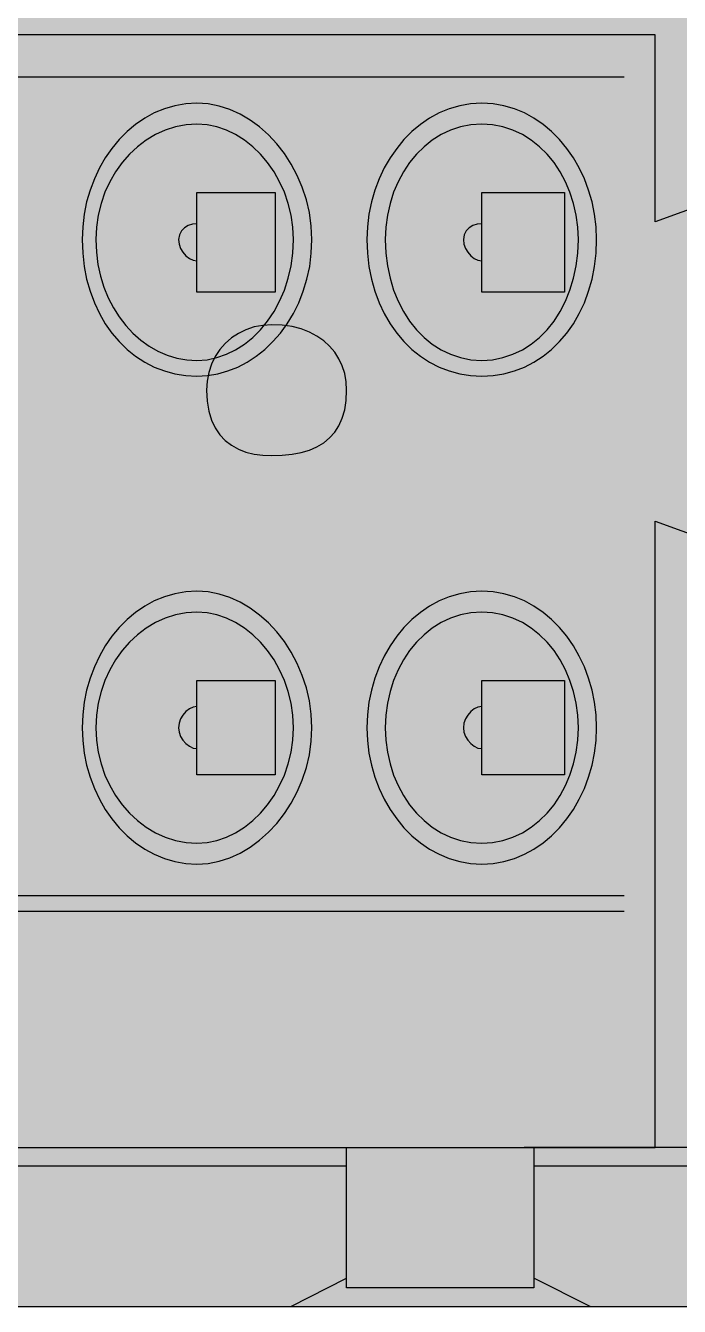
# Model space of a CAD drawing. Header units: millimetres. Extents: x 0 to 966, y -664 to 90.
# Drawn here: x 808.4 to 814.56, y -520 to -507.92 of the extents above; entities that cross this region are included whole.
import ezdxf

# ---------------------------------------------------------------- set-up
doc = ezdxf.new("R2010")
doc.units = ezdxf.units.MM
for name, color, linetype in [('HDL_BODY', 7, 'Continuous'), ('HDL_COLOUR', 7, 'Continuous'), ('HDL_DETAIL', 7, 'Continuous'), ('HDL_PRINT', 7, 'Continuous')]:
    doc.layers.add(name, color=color, linetype=linetype)

# ---------------------------------------------------------------- blocks, each defined once
blk = doc.blocks.new('M_DMX512.1_FRONT')
at = {"layer": 'HDL_BODY', "true_color": 0x202126}
blk.add_hatch(color=250, dxfattribs=at).paths.add_polyline_path([(0, 0), (72, 0), (72, 90), (0, 90)])
at = {"layer": 'HDL_BODY', "true_color": 0x23242a}
blk.add_hatch(color=250, dxfattribs=at).paths.add_polyline_path([(0.4, 0.5), (71.6, 0.5), (71.6, 19.8), (0.4, 19.8)])
at = {"layer": 'HDL_COLOUR', "true_color": 0x111316}
blk.add_hatch(color=250, dxfattribs=at).paths.add_polyline_path([(52.525, 1.499), (58.429, 1.499), (58.429, 11.988), (52.525, 11.988)])
at = {"layer": 'HDL_COLOUR', "true_color": 0xb7262f}
blk.add_hatch(color=242, dxfattribs=at).paths.add_polyline_path([(58.429, 1.499), (64.333, 1.499), (64.333, 11.988), (58.429, 11.988)])
at = {"layer": 'HDL_COLOUR', "true_color": 0x18191d}
for points in [[(61.096, 10.059), (61.09, 10.187), (61.073, 10.313), (61.045, 10.435), (61.006, 10.552), (60.959, 10.664), (60.902, 10.77), (60.838, 10.87), (60.766, 10.962), (60.688, 11.046), (60.604, 11.121), (60.514, 11.186), (60.421, 11.241), (60.323, 11.285), (60.222, 11.318), (60.119, 11.338), (60.014, 11.345), (59.908, 11.339), (59.806, 11.321), (59.707, 11.292), (59.612, 11.253), (59.522, 11.203), (59.436, 11.145), (59.356, 11.078), (59.281, 11.002), (59.212, 10.919), (59.15, 10.83), (59.094, 10.734), (59.047, 10.632), (59.006, 10.525), (58.974, 10.414), (58.951, 10.298), (58.937, 10.18), (58.932, 10.059), (58.937, 9.93), (58.951, 9.805), (58.974, 9.686), (59.006, 9.572), (59.047, 9.464), (59.094, 9.361), (59.15, 9.266), (59.212, 9.178), (59.281, 9.097), (59.356, 9.024), (59.436, 8.96), (59.522, 8.904), (59.612, 8.857), (59.707, 8.82), (59.806, 8.793), (59.908, 8.777), (60.014, 8.771), (60.113, 8.777), (60.21, 8.793), (60.305, 8.82), (60.398, 8.857), (60.487, 8.904), (60.573, 8.96), (60.654, 9.024), (60.73, 9.097), (60.801, 9.178), (60.865, 9.266), (60.923, 9.361), (60.974, 9.464), (61.016, 9.572), (61.05, 9.686), (61.076, 9.805), (61.091, 9.93), (61.096, 10.059)], [(63.78, 10.059), (63.775, 10.18), (63.761, 10.298), (63.737, 10.414), (63.705, 10.525), (63.665, 10.632), (63.617, 10.734), (63.562, 10.83), (63.5, 10.919), (63.431, 11.002), (63.356, 11.078), (63.276, 11.145), (63.19, 11.203), (63.1, 11.253), (63.005, 11.292), (62.906, 11.321), (62.804, 11.339), (62.698, 11.345), (62.593, 11.339), (62.49, 11.321), (62.391, 11.292), (62.296, 11.253), (62.206, 11.203), (62.12, 11.145), (62.04, 11.078), (61.965, 11.002), (61.896, 10.919), (61.834, 10.83), (61.779, 10.734), (61.731, 10.632), (61.69, 10.525), (61.658, 10.414), (61.635, 10.298), (61.621, 10.18), (61.616, 10.059), (61.621, 9.93), (61.635, 9.805), (61.658, 9.686), (61.69, 9.572), (61.731, 9.464), (61.779, 9.361), (61.834, 9.266), (61.896, 9.178), (61.965, 9.097), (62.04, 9.024), (62.12, 8.96), (62.206, 8.904), (62.296, 8.857), (62.391, 8.82), (62.49, 8.793), (62.593, 8.777), (62.698, 8.771), (62.804, 8.777), (62.906, 8.793), (63.005, 8.82), (63.1, 8.857), (63.19, 8.904), (63.276, 8.96), (63.356, 9.024), (63.431, 9.097), (63.5, 9.178), (63.562, 9.266), (63.617, 9.361), (63.665, 9.464), (63.705, 9.572), (63.737, 9.686), (63.761, 9.805), (63.775, 9.93), (63.78, 10.059)], [(60.923, 10.059), (60.917, 10.176), (60.901, 10.29), (60.874, 10.4), (60.838, 10.505), (60.793, 10.605), (60.74, 10.698), (60.68, 10.785), (60.613, 10.864), (60.54, 10.935), (60.461, 10.997), (60.378, 11.049), (60.291, 11.091), (60.201, 11.122), (60.109, 11.141), (60.014, 11.148), (59.911, 11.141), (59.812, 11.122), (59.715, 11.091), (59.623, 11.049), (59.536, 10.997), (59.454, 10.935), (59.379, 10.864), (59.309, 10.785), (59.247, 10.698), (59.193, 10.605), (59.147, 10.505), (59.111, 10.4), (59.084, 10.29), (59.067, 10.176), (59.062, 10.059), (59.067, 9.94), (59.081, 9.825), (59.105, 9.715), (59.137, 9.61), (59.178, 9.51), (59.226, 9.416), (59.281, 9.329), (59.343, 9.248), (59.411, 9.176), (59.484, 9.111), (59.563, 9.055), (59.646, 9.007), (59.733, 8.97), (59.824, 8.942), (59.918, 8.926), (60.014, 8.92), (60.109, 8.926), (60.201, 8.946), (60.291, 8.977), (60.378, 9.019), (60.461, 9.072), (60.54, 9.136), (60.613, 9.208), (60.68, 9.29), (60.74, 9.38), (60.793, 9.478), (60.838, 9.582), (60.874, 9.694), (60.901, 9.81), (60.917, 9.932), (60.923, 10.059)], [(63.608, 10.059), (63.602, 10.176), (63.587, 10.29), (63.563, 10.4), (63.529, 10.505), (63.487, 10.605), (63.437, 10.698), (63.379, 10.785), (63.314, 10.864), (63.243, 10.935), (63.165, 10.997), (63.081, 11.049), (62.992, 11.091), (62.898, 11.122), (62.8, 11.141), (62.698, 11.148), (62.596, 11.141), (62.498, 11.122), (62.404, 11.091), (62.315, 11.049), (62.232, 10.997), (62.154, 10.935), (62.082, 10.864), (62.017, 10.785), (61.959, 10.698), (61.909, 10.605), (61.867, 10.505), (61.834, 10.4), (61.809, 10.29), (61.794, 10.176), (61.789, 10.059), (61.794, 9.932), (61.809, 9.81), (61.834, 9.694), (61.867, 9.582), (61.909, 9.478), (61.959, 9.38), (62.017, 9.29), (62.082, 9.208), (62.154, 9.136), (62.232, 9.072), (62.315, 9.019), (62.404, 8.977), (62.498, 8.946), (62.596, 8.926), (62.698, 8.92), (62.8, 8.926), (62.898, 8.946), (62.992, 8.977), (63.081, 9.019), (63.165, 9.072), (63.243, 9.136), (63.314, 9.208), (63.379, 9.29), (63.437, 9.38), (63.487, 9.478), (63.529, 9.582), (63.563, 9.694), (63.587, 9.81), (63.602, 9.932), (63.608, 10.059)], [(61.424, 8.639), (61.42, 8.718), (61.406, 8.795), (61.383, 8.867), (61.352, 8.934), (61.312, 8.996), (61.264, 9.053), (61.208, 9.104), (61.144, 9.148), (61.073, 9.186), (60.995, 9.216), (60.91, 9.238), (60.818, 9.251), (60.72, 9.256), (60.634, 9.25), (60.552, 9.235), (60.475, 9.209), (60.404, 9.174), (60.339, 9.131), (60.28, 9.079), (60.229, 9.021), (60.185, 8.955), (60.151, 8.884), (60.125, 8.807), (60.109, 8.725), (60.104, 8.639), (60.109, 8.534), (60.125, 8.44), (60.151, 8.356), (60.185, 8.283), (60.229, 8.219), (60.28, 8.165), (60.339, 8.12), (60.404, 8.084), (60.475, 8.056), (60.552, 8.037), (60.634, 8.025), (60.72, 8.022), (60.818, 8.025), (60.91, 8.035), (60.995, 8.051), (61.073, 8.074), (61.144, 8.105), (61.208, 8.143), (61.264, 8.189), (61.312, 8.242), (61.352, 8.304), (61.383, 8.375), (61.406, 8.454), (61.42, 8.542), (61.424, 8.639)], [(61.096, 5.456), (61.09, 5.585), (61.073, 5.711), (61.045, 5.833), (61.006, 5.95), (60.959, 6.062), (60.902, 6.168), (60.838, 6.268), (60.766, 6.36), (60.688, 6.444), (60.604, 6.519), (60.514, 6.585), (60.421, 6.64), (60.323, 6.685), (60.222, 6.717), (60.119, 6.737), (60.014, 6.744), (59.908, 6.738), (59.806, 6.72), (59.707, 6.691), (59.612, 6.652), (59.522, 6.602), (59.436, 6.544), (59.356, 6.476), (59.281, 6.401), (59.212, 6.318), (59.15, 6.228), (59.094, 6.132), (59.047, 6.03), (59.006, 5.923), (58.974, 5.811), (58.951, 5.696), (58.937, 5.578), (58.932, 5.456), (58.937, 5.335), (58.951, 5.217), (58.974, 5.102), (59.006, 4.99), (59.047, 4.883), (59.094, 4.782), (59.15, 4.686), (59.212, 4.596), (59.281, 4.513), (59.356, 4.438), (59.436, 4.37), (59.522, 4.312), (59.612, 4.263), (59.707, 4.223), (59.806, 4.194), (59.908, 4.177), (60.014, 4.171), (60.119, 4.177), (60.222, 4.197), (60.323, 4.23), (60.421, 4.274), (60.514, 4.329), (60.604, 4.395), (60.688, 4.47), (60.766, 4.554), (60.838, 4.646), (60.902, 4.745), (60.959, 4.851), (61.006, 4.963), (61.045, 5.08), (61.073, 5.202), (61.09, 5.328), (61.096, 5.456)], [(63.78, 5.456), (63.775, 5.578), (63.761, 5.696), (63.737, 5.811), (63.705, 5.923), (63.665, 6.03), (63.617, 6.132), (63.562, 6.228), (63.5, 6.318), (63.431, 6.401), (63.356, 6.476), (63.276, 6.544), (63.19, 6.602), (63.1, 6.652), (63.005, 6.691), (62.906, 6.72), (62.804, 6.738), (62.698, 6.744), (62.593, 6.738), (62.49, 6.72), (62.391, 6.691), (62.296, 6.652), (62.206, 6.602), (62.12, 6.544), (62.04, 6.476), (61.965, 6.401), (61.896, 6.318), (61.834, 6.228), (61.779, 6.132), (61.731, 6.03), (61.69, 5.923), (61.658, 5.811), (61.635, 5.696), (61.621, 5.578), (61.616, 5.456), (61.621, 5.335), (61.635, 5.217), (61.658, 5.102), (61.69, 4.99), (61.731, 4.883), (61.779, 4.782), (61.834, 4.686), (61.896, 4.596), (61.965, 4.513), (62.04, 4.438), (62.12, 4.37), (62.206, 4.312), (62.296, 4.263), (62.391, 4.223), (62.49, 4.194), (62.593, 4.177), (62.698, 4.171), (62.804, 4.177), (62.906, 4.194), (63.005, 4.223), (63.1, 4.263), (63.19, 4.312), (63.276, 4.37), (63.356, 4.438), (63.431, 4.513), (63.5, 4.596), (63.562, 4.686), (63.617, 4.782), (63.665, 4.883), (63.705, 4.99), (63.737, 5.102), (63.761, 5.217), (63.775, 5.335), (63.78, 5.456)], [(60.923, 5.456), (60.917, 5.574), (60.901, 5.688), (60.874, 5.798), (60.838, 5.903), (60.793, 6.003), (60.74, 6.097), (60.68, 6.183), (60.613, 6.262), (60.54, 6.333), (60.461, 6.395), (60.378, 6.447), (60.291, 6.489), (60.201, 6.52), (60.109, 6.539), (60.014, 6.545), (59.911, 6.539), (59.812, 6.52), (59.715, 6.489), (59.623, 6.447), (59.536, 6.395), (59.454, 6.333), (59.379, 6.262), (59.309, 6.183), (59.247, 6.097), (59.193, 6.003), (59.147, 5.903), (59.111, 5.798), (59.084, 5.688), (59.067, 5.574), (59.062, 5.456), (59.067, 5.339), (59.084, 5.225), (59.111, 5.116), (59.147, 5.01), (59.193, 4.911), (59.247, 4.817), (59.309, 4.73), (59.379, 4.651), (59.454, 4.58), (59.536, 4.518), (59.623, 4.466), (59.715, 4.424), (59.812, 4.393), (59.911, 4.374), (60.014, 4.368), (60.109, 4.374), (60.201, 4.393), (60.291, 4.424), (60.378, 4.466), (60.461, 4.518), (60.54, 4.58), (60.613, 4.651), (60.68, 4.73), (60.74, 4.817), (60.793, 4.911), (60.838, 5.01), (60.874, 5.116), (60.901, 5.225), (60.917, 5.339), (60.923, 5.456)], [(63.608, 5.456), (63.602, 5.574), (63.587, 5.688), (63.563, 5.798), (63.529, 5.903), (63.487, 6.003), (63.437, 6.097), (63.379, 6.183), (63.314, 6.262), (63.243, 6.333), (63.165, 6.395), (63.081, 6.447), (62.992, 6.489), (62.898, 6.52), (62.8, 6.539), (62.698, 6.545), (62.596, 6.539), (62.498, 6.52), (62.404, 6.489), (62.315, 6.447), (62.232, 6.395), (62.154, 6.333), (62.082, 6.262), (62.017, 6.183), (61.959, 6.097), (61.909, 6.003), (61.867, 5.903), (61.834, 5.798), (61.809, 5.688), (61.794, 5.574), (61.789, 5.456), (61.794, 5.339), (61.809, 5.225), (61.834, 5.116), (61.867, 5.01), (61.909, 4.911), (61.959, 4.817), (62.017, 4.73), (62.082, 4.651), (62.154, 4.58), (62.232, 4.518), (62.315, 4.466), (62.404, 4.424), (62.498, 4.393), (62.596, 4.374), (62.698, 4.368), (62.8, 4.374), (62.898, 4.393), (62.992, 4.424), (63.081, 4.466), (63.165, 4.518), (63.243, 4.58), (63.314, 4.651), (63.379, 4.73), (63.437, 4.817), (63.487, 4.911), (63.529, 5.01), (63.563, 5.116), (63.587, 5.225), (63.602, 5.339), (63.608, 5.456)]]:
    blk.add_hatch(color=250, dxfattribs=at).paths.add_polyline_path(points)
at = {"layer": 'HDL_PRINT', "true_color": 0xc2e3ff}
for points in [[(58.715, 1.499), (58.715, 11.592), (58.71, 11.622), (58.697, 11.649), (58.678, 11.671), (58.654, 11.686), (58.629, 11.692), (58.622, 11.683), (58.607, 11.661), (58.592, 11.629), (58.585, 11.592), (58.585, 1.499), (58.629, 1.449), (58.66, 1.456), (58.688, 1.474), (58.708, 1.491), (58.715, 1.499)], [(61.399, 1.499), (61.399, 11.592), (61.399, 11.622), (61.397, 11.649), (61.39, 11.671), (61.377, 11.686), (61.356, 11.692), (61.33, 11.686), (61.307, 11.671), (61.288, 11.649), (61.274, 11.622), (61.27, 11.592), (61.27, 1.499), (61.277, 1.491), (61.297, 1.474), (61.324, 1.456), (61.356, 1.449), (61.381, 1.456), (61.394, 1.474), (61.399, 1.491), (61.399, 1.499)], [(64.126, 1.499), (64.126, 11.592), (64.121, 11.622), (64.109, 11.649), (64.089, 11.671), (64.066, 11.686), (64.04, 11.692), (64.019, 11.686), (64.006, 11.671), (63.999, 11.649), (63.997, 11.622), (63.996, 11.592), (63.996, 1.499), (63.997, 1.491), (64.002, 1.474), (64.015, 1.456), (64.04, 1.449), (64.072, 1.456), (64.1, 1.474), (64.119, 1.491), (64.126, 1.499)], [(58.629, 3.478), (64.04, 3.478), (64.066, 3.483), (64.089, 3.498), (64.109, 3.52), (64.121, 3.547), (64.126, 3.576), (64.121, 3.601), (64.109, 3.615), (64.089, 3.623), (64.066, 3.626), (64.04, 3.626), (58.629, 3.626), (58.622, 3.625), (58.607, 3.62), (58.592, 3.605), (58.585, 3.576), (58.592, 3.54), (58.607, 3.509), (58.622, 3.486), (58.629, 3.478)], [(58.629, 3.329), (64.04, 3.329), (64.066, 3.329), (64.089, 3.332), (64.109, 3.34), (64.121, 3.355), (64.126, 3.379), (64.121, 3.408), (64.109, 3.435), (64.089, 3.457), (64.066, 3.472), (64.04, 3.478), (58.629, 3.478), (58.622, 3.469), (58.607, 3.446), (58.592, 3.415), (58.585, 3.379), (58.592, 3.35), (58.607, 3.335), (58.622, 3.33), (58.629, 3.329)], [(64.04, 1.796), (58.629, 1.796), (58.622, 1.787), (58.607, 1.765), (58.592, 1.733), (58.585, 1.696), (58.592, 1.668), (58.607, 1.653), (58.622, 1.648), (58.629, 1.647), (64.04, 1.647), (64.066, 1.648), (64.089, 1.65), (64.109, 1.658), (64.121, 1.672), (64.126, 1.696), (64.121, 1.725), (64.109, 1.753), (64.089, 1.775), (64.066, 1.79), (64.04, 1.796)], [(64.04, 1.597), (58.629, 1.597), (58.622, 1.589), (58.607, 1.566), (58.592, 1.535), (58.585, 1.499), (58.629, 1.449), (64.04, 1.449), (64.072, 1.456), (64.1, 1.474), (64.119, 1.491), (64.126, 1.499), (64.121, 1.527), (64.109, 1.554), (64.089, 1.576), (64.066, 1.592), (64.04, 1.597)]]:
    blk.add_hatch(color=254, dxfattribs=at).paths.add_polyline_path(points)
at = {"layer": 'HDL_PRINT', "true_color": 0xff0000}
for points in [[(59.105, 11.592), (59.018, 11.592), (59.018, 1.449), (64.43, 1.449), (64.43, 11.692), (59.018, 11.692), (59.018, 11.592), (59.105, 11.592), (59.105, 11.543), (64.3, 11.543), (64.3, 1.597), (59.148, 1.597), (59.148, 11.592), (59.105, 11.592), (59.105, 11.543), (59.105, 11.592)], [(59.105, 1.499), (64.386, 1.499), (64.386, 11.593), (59.105, 11.593), (59.105, 1.499)]]:
    blk.add_hatch(color=1, dxfattribs=at).paths.add_polyline_path(points)
at = {"layer": 'HDL_PRINT', "true_color": 0xdee1e9}
for points in [[(52.654, 1.499), (59.105, 1.499), (59.105, 11.593), (52.654, 11.593), (52.654, 1.499)], [(53.261, 3.478), (58.629, 3.478), (58.654, 3.483), (58.678, 3.498), (58.697, 3.52), (58.71, 3.547), (58.715, 3.576), (58.71, 3.601), (58.697, 3.615), (58.678, 3.623), (58.654, 3.626), (58.629, 3.626), (53.261, 3.626), (53.235, 3.626), (53.211, 3.623), (53.192, 3.615), (53.179, 3.601), (53.174, 3.576), (53.179, 3.547), (53.192, 3.521), (53.211, 3.498), (53.235, 3.483), (53.261, 3.478)], [(53.261, 3.329), (58.629, 3.329), (58.654, 3.329), (58.678, 3.332), (58.697, 3.34), (58.71, 3.355), (58.715, 3.379), (58.71, 3.408), (58.697, 3.435), (58.678, 3.457), (58.654, 3.472), (58.629, 3.478), (53.261, 3.478), (53.235, 3.472), (53.211, 3.457), (53.192, 3.435), (53.179, 3.408), (53.174, 3.379), (53.179, 3.355), (53.192, 3.34), (53.211, 3.332), (53.235, 3.329), (53.261, 3.329)], [(58.629, 1.796), (53.261, 1.796), (53.235, 1.79), (53.211, 1.775), (53.192, 1.753), (53.179, 1.725), (53.174, 1.696), (53.179, 1.672), (53.192, 1.658), (53.211, 1.65), (53.235, 1.648), (53.261, 1.647), (58.629, 1.647), (58.654, 1.648), (58.678, 1.65), (58.697, 1.658), (58.71, 1.672), (58.715, 1.696), (58.71, 1.725), (58.697, 1.753), (58.678, 1.775), (58.654, 1.79), (58.629, 1.796)], [(58.629, 1.597), (53.261, 1.597), (53.235, 1.592), (53.211, 1.576), (53.192, 1.554), (53.179, 1.528), (53.174, 1.499), (53.181, 1.491), (53.201, 1.474), (53.229, 1.456), (53.261, 1.449), (58.629, 1.449), (58.66, 1.456), (58.688, 1.474), (58.708, 1.491), (58.715, 1.499), (58.71, 1.528), (58.697, 1.554), (58.678, 1.576), (58.654, 1.592), (58.629, 1.597)]]:
    blk.add_hatch(color=254, dxfattribs=at).paths.add_polyline_path(points)
at = {"layer": 'HDL_DETAIL', "color": 251, "true_color": 0x52555c}
for points in [[(0, 0), (72, 0), (72, 90), (0, 90), (0, 0)], [(61.424, 8.639), (61.42, 8.718), (61.406, 8.795), (61.383, 8.867), (61.352, 8.934), (61.312, 8.996), (61.264, 9.053), (61.208, 9.104), (61.144, 9.148), (61.073, 9.186), (60.995, 9.216), (60.91, 9.238), (60.818, 9.251), (60.72, 9.256), (60.634, 9.25), (60.552, 9.235), (60.475, 9.209), (60.404, 9.174), (60.339, 9.131), (60.28, 9.079), (60.229, 9.021), (60.185, 8.955), (60.151, 8.884), (60.125, 8.807), (60.109, 8.725), (60.104, 8.639), (60.109, 8.534), (60.125, 8.44), (60.151, 8.356), (60.185, 8.283), (60.229, 8.219), (60.28, 8.165), (60.339, 8.12), (60.404, 8.084), (60.475, 8.056), (60.552, 8.037), (60.634, 8.025), (60.72, 8.022), (60.818, 8.025), (60.91, 8.035), (60.995, 8.051), (61.073, 8.074), (61.144, 8.105), (61.208, 8.143), (61.264, 8.189), (61.312, 8.242), (61.352, 8.304), (61.383, 8.375), (61.406, 8.454), (61.42, 8.542), (61.424, 8.639)]]:
    blk.add_lwpolyline(points, close=True, dxfattribs=at)
for points in [[(64.333, 11.988), (52.525, 11.988)], [(64.333, 10.225), (64.333, 11.988)], [(53.261, 11.592), (58.629, 11.592)], [(65.303, 10.578), (64.333, 10.225)], [(64.333, 1.499), (64.333, 7.405)], [(64.333, 7.405), (65.303, 7.052)], [(53.261, 3.873), (58.629, 3.873)], [(53.261, 3.725), (58.629, 3.725)], [(0.264, 1.499), (63.099, 1.499)], [(0.264, 1.499), (63.099, 1.499)], [(0.264, 1.499), (63.099, 1.499)], [(0.264, 1.499), (63.099, 1.499)], [(0.264, 1.499), (63.099, 1.499)], [(0.264, 1.499), (63.099, 1.499)], [(0.264, 1.499), (63.099, 1.499)], [(0.264, 1.499), (63.099, 1.499)], [(0.264, 1.499), (63.099, 1.499)], [(0.264, 1.499), (63.099, 1.499)], [(0.264, 1.499), (63.099, 1.499)], [(0.264, 1.499), (63.099, 1.499)], [(0.264, 1.499), (63.099, 1.499)], [(0.264, 1.499), (63.099, 1.499)], [(0.264, 1.499), (63.099, 1.499)], [(0.264, 1.499), (63.099, 1.499)], [(0.264, 1.499), (63.099, 1.499)], [(0.264, 1.499), (63.099, 1.499)], [(0.264, 1.499), (63.099, 1.499)], [(0.264, 1.499), (63.099, 1.499)], [(0.264, 1.499), (63.099, 1.499)], [(52.525, 1.499), (64.333, 1.499)], [(61.424, 0.176), (61.424, 1.499)], [(71.472, 1.499), (63.099, 1.499)], [(71.472, 1.499), (63.099, 1.499)], [(71.472, 1.499), (63.099, 1.499)], [(71.472, 1.499), (63.099, 1.499)], [(71.472, 1.499), (63.099, 1.499)], [(71.472, 1.499), (63.099, 1.499)], [(71.472, 1.499), (63.099, 1.499)], [(71.472, 1.499), (63.099, 1.499)], [(71.472, 1.499), (63.099, 1.499)], [(71.472, 1.499), (63.099, 1.499)], [(71.472, 1.499), (63.099, 1.499)], [(71.472, 1.499), (63.099, 1.499)], [(71.472, 1.499), (63.099, 1.499)], [(71.472, 1.499), (63.099, 1.499)], [(71.472, 1.499), (63.099, 1.499)], [(71.472, 1.499), (63.099, 1.499)], [(71.472, 1.499), (63.099, 1.499)], [(71.472, 1.499), (63.099, 1.499)], [(71.472, 1.499), (63.099, 1.499)], [(71.472, 1.499), (63.099, 1.499)], [(71.472, 1.499), (63.099, 1.499)], [(63.188, 1.499), (63.188, 0.176)], [(61.424, 1.322), (57.46, 1.322)], [(71.561, 1.322), (63.188, 1.322)], [(60.898, 0), (61.424, 0.265)], [(63.718, 0), (63.188, 0.265)], [(63.013, 0.176), (62.748, 0.176), (62.483, 0.176), (61.424, 0.176)], [(63.188, 0.176), (63.099, 0.176), (63.013, 0.176)], [(0.264, 0), (63.628, 0)], [(0.264, 0), (63.628, 0)], [(0.264, 0), (63.628, 0)], [(0.264, 0), (63.628, 0)], [(0.264, 0), (63.628, 0)], [(0.264, 0), (63.628, 0)], [(0.264, 0), (63.628, 0)], [(0.264, 0), (63.628, 0)], [(0.264, 0), (63.628, 0)], [(0.264, 0), (63.628, 0)], [(0.264, 0), (63.628, 0)], [(0.264, 0), (63.628, 0)], [(0.264, 0), (63.628, 0)], [(0.264, 0), (63.628, 0)], [(0.264, 0), (63.628, 0)], [(0.264, 0), (63.628, 0)], [(0.264, 0), (63.628, 0)], [(0.264, 0), (63.628, 0)], [(0.264, 0), (63.628, 0)], [(0.264, 0), (63.628, 0)], [(0.264, 0), (63.628, 0)], [(57.989, 0), (60.898, 0)], [(63.628, 0), (71.472, 0)], [(63.628, 0), (71.472, 0)], [(63.628, 0), (71.472, 0)], [(63.628, 0), (71.472, 0)], [(63.628, 0), (71.472, 0)], [(63.628, 0), (71.472, 0)], [(63.628, 0), (71.472, 0)], [(63.628, 0), (71.472, 0)], [(63.628, 0), (71.472, 0)], [(63.628, 0), (71.472, 0)], [(63.628, 0), (71.472, 0)], [(63.628, 0), (71.472, 0)], [(63.628, 0), (71.472, 0)], [(63.628, 0), (71.472, 0)], [(63.628, 0), (71.472, 0)], [(63.628, 0), (71.472, 0)], [(63.628, 0), (71.472, 0)], [(63.628, 0), (71.472, 0)], [(63.628, 0), (71.472, 0)], [(63.628, 0), (71.472, 0)], [(63.628, 0), (71.472, 0)], [(63.718, 0), (71.561, 0)]]:
    blk.add_lwpolyline(points, dxfattribs=at)
at = {"layer": 'HDL_DETAIL', "color": 250, "true_color": 0x3c3e44}
for points in [[(58.629, 11.592), (64.04, 11.592)], [(60.014, 9.563), (60.014, 10.503)], [(60.014, 10.503), (60.75, 10.503)], [(60.75, 10.503), (60.75, 9.563)], [(62.698, 10.503), (63.478, 10.503)], [(62.698, 9.563), (62.698, 10.503)], [(63.478, 10.503), (63.478, 9.563)], [(60.014, 10.207), (59.971, 10.203), (59.931, 10.191), (59.895, 10.17), (59.867, 10.141), (59.848, 10.104), (59.841, 10.059), (59.846, 10.016), (59.86, 9.976), (59.882, 9.939), (59.91, 9.907), (59.942, 9.882), (59.977, 9.866), (60.014, 9.86)], [(62.698, 10.207), (62.655, 10.203), (62.615, 10.191), (62.579, 10.17), (62.551, 10.141), (62.532, 10.104), (62.525, 10.059), (62.53, 10.016), (62.544, 9.976), (62.566, 9.939), (62.594, 9.907), (62.626, 9.882), (62.661, 9.866), (62.698, 9.86)], [(60.75, 9.563), (60.014, 9.563)], [(63.478, 9.563), (62.698, 9.563)], [(60.014, 5.902), (60.75, 5.902)], [(60.014, 5.012), (60.014, 5.902)], [(60.75, 5.902), (60.75, 5.012)], [(62.698, 5.902), (63.478, 5.902)], [(62.698, 5.012), (62.698, 5.902)], [(63.478, 5.902), (63.478, 5.012)], [(60.014, 5.655), (59.977, 5.649), (59.942, 5.633), (59.91, 5.608), (59.882, 5.576), (59.86, 5.539), (59.846, 5.498), (59.841, 5.456), (59.846, 5.415), (59.86, 5.374), (59.882, 5.338), (59.91, 5.306), (59.942, 5.281), (59.977, 5.265), (60.014, 5.259)], [(62.698, 5.655), (62.661, 5.649), (62.626, 5.633), (62.594, 5.608), (62.566, 5.576), (62.544, 5.539), (62.53, 5.498), (62.525, 5.456), (62.53, 5.415), (62.544, 5.374), (62.566, 5.338), (62.594, 5.306), (62.626, 5.281), (62.661, 5.265), (62.698, 5.259)], [(60.75, 5.012), (60.014, 5.012)], [(63.478, 5.012), (62.698, 5.012)], [(58.629, 3.873), (64.04, 3.873)], [(58.629, 3.725), (64.04, 3.725)]]:
    blk.add_lwpolyline(points, dxfattribs=at)
for points in [[(61.096, 10.059), (61.09, 10.187), (61.073, 10.313), (61.045, 10.435), (61.006, 10.552), (60.959, 10.664), (60.902, 10.77), (60.838, 10.87), (60.766, 10.962), (60.688, 11.046), (60.604, 11.121), (60.514, 11.186), (60.421, 11.241), (60.323, 11.285), (60.222, 11.318), (60.119, 11.338), (60.014, 11.345), (59.908, 11.339), (59.806, 11.321), (59.707, 11.292), (59.612, 11.253), (59.522, 11.203), (59.436, 11.145), (59.356, 11.078), (59.281, 11.002), (59.212, 10.919), (59.15, 10.83), (59.094, 10.734), (59.047, 10.632), (59.006, 10.525), (58.974, 10.414), (58.951, 10.298), (58.937, 10.18), (58.932, 10.059), (58.937, 9.93), (58.951, 9.805), (58.974, 9.686), (59.006, 9.572), (59.047, 9.464), (59.094, 9.361), (59.15, 9.266), (59.212, 9.178), (59.281, 9.097), (59.356, 9.024), (59.436, 8.96), (59.522, 8.904), (59.612, 8.857), (59.707, 8.82), (59.806, 8.793), (59.908, 8.777), (60.014, 8.771), (60.113, 8.777), (60.21, 8.793), (60.305, 8.82), (60.398, 8.857), (60.487, 8.904), (60.573, 8.96), (60.654, 9.024), (60.73, 9.097), (60.801, 9.178), (60.865, 9.266), (60.923, 9.361), (60.974, 9.464), (61.016, 9.572), (61.05, 9.686), (61.076, 9.805), (61.091, 9.93), (61.096, 10.059)], [(63.78, 10.059), (63.775, 10.18), (63.761, 10.298), (63.737, 10.414), (63.705, 10.525), (63.665, 10.632), (63.617, 10.734), (63.562, 10.83), (63.5, 10.919), (63.431, 11.002), (63.356, 11.078), (63.276, 11.145), (63.19, 11.203), (63.1, 11.253), (63.005, 11.292), (62.906, 11.321), (62.804, 11.339), (62.698, 11.345), (62.593, 11.339), (62.49, 11.321), (62.391, 11.292), (62.296, 11.253), (62.206, 11.203), (62.12, 11.145), (62.04, 11.078), (61.965, 11.002), (61.896, 10.919), (61.834, 10.83), (61.779, 10.734), (61.731, 10.632), (61.69, 10.525), (61.658, 10.414), (61.635, 10.298), (61.621, 10.18), (61.616, 10.059), (61.621, 9.93), (61.635, 9.805), (61.658, 9.686), (61.69, 9.572), (61.731, 9.464), (61.779, 9.361), (61.834, 9.266), (61.896, 9.178), (61.965, 9.097), (62.04, 9.024), (62.12, 8.96), (62.206, 8.904), (62.296, 8.857), (62.391, 8.82), (62.49, 8.793), (62.593, 8.777), (62.698, 8.771), (62.804, 8.777), (62.906, 8.793), (63.005, 8.82), (63.1, 8.857), (63.19, 8.904), (63.276, 8.96), (63.356, 9.024), (63.431, 9.097), (63.5, 9.178), (63.562, 9.266), (63.617, 9.361), (63.665, 9.464), (63.705, 9.572), (63.737, 9.686), (63.761, 9.805), (63.775, 9.93), (63.78, 10.059)], [(60.923, 10.059), (60.917, 10.176), (60.901, 10.29), (60.874, 10.4), (60.838, 10.505), (60.793, 10.605), (60.74, 10.698), (60.68, 10.785), (60.613, 10.864), (60.54, 10.935), (60.461, 10.997), (60.378, 11.049), (60.291, 11.091), (60.201, 11.122), (60.109, 11.141), (60.014, 11.148), (59.911, 11.141), (59.812, 11.122), (59.715, 11.091), (59.623, 11.049), (59.536, 10.997), (59.454, 10.935), (59.379, 10.864), (59.309, 10.785), (59.247, 10.698), (59.193, 10.605), (59.147, 10.505), (59.111, 10.4), (59.084, 10.29), (59.067, 10.176), (59.062, 10.059), (59.067, 9.94), (59.081, 9.825), (59.105, 9.715), (59.137, 9.61), (59.178, 9.51), (59.226, 9.416), (59.281, 9.329), (59.343, 9.248), (59.411, 9.176), (59.484, 9.111), (59.563, 9.055), (59.646, 9.007), (59.733, 8.97), (59.824, 8.942), (59.918, 8.926), (60.014, 8.92), (60.109, 8.926), (60.201, 8.946), (60.291, 8.977), (60.378, 9.019), (60.461, 9.072), (60.54, 9.136), (60.613, 9.208), (60.68, 9.29), (60.74, 9.38), (60.793, 9.478), (60.838, 9.582), (60.874, 9.694), (60.901, 9.81), (60.917, 9.932), (60.923, 10.059)], [(63.608, 10.059), (63.602, 10.176), (63.587, 10.29), (63.563, 10.4), (63.529, 10.505), (63.487, 10.605), (63.437, 10.698), (63.379, 10.785), (63.314, 10.864), (63.243, 10.935), (63.165, 10.997), (63.081, 11.049), (62.992, 11.091), (62.898, 11.122), (62.8, 11.141), (62.698, 11.148), (62.596, 11.141), (62.498, 11.122), (62.404, 11.091), (62.315, 11.049), (62.232, 10.997), (62.154, 10.935), (62.082, 10.864), (62.017, 10.785), (61.959, 10.698), (61.909, 10.605), (61.867, 10.505), (61.834, 10.4), (61.809, 10.29), (61.794, 10.176), (61.789, 10.059), (61.794, 9.932), (61.809, 9.81), (61.834, 9.694), (61.867, 9.582), (61.909, 9.478), (61.959, 9.38), (62.017, 9.29), (62.082, 9.208), (62.154, 9.136), (62.232, 9.072), (62.315, 9.019), (62.404, 8.977), (62.498, 8.946), (62.596, 8.926), (62.698, 8.92), (62.8, 8.926), (62.898, 8.946), (62.992, 8.977), (63.081, 9.019), (63.165, 9.072), (63.243, 9.136), (63.314, 9.208), (63.379, 9.29), (63.437, 9.38), (63.487, 9.478), (63.529, 9.582), (63.563, 9.694), (63.587, 9.81), (63.602, 9.932), (63.608, 10.059)], [(61.096, 5.456), (61.09, 5.585), (61.073, 5.711), (61.045, 5.833), (61.006, 5.95), (60.959, 6.062), (60.902, 6.168), (60.838, 6.268), (60.766, 6.36), (60.688, 6.444), (60.604, 6.519), (60.514, 6.585), (60.421, 6.64), (60.323, 6.685), (60.222, 6.717), (60.119, 6.737), (60.014, 6.744), (59.908, 6.738), (59.806, 6.72), (59.707, 6.691), (59.612, 6.652), (59.522, 6.602), (59.436, 6.544), (59.356, 6.476), (59.281, 6.401), (59.212, 6.318), (59.15, 6.228), (59.094, 6.132), (59.047, 6.03), (59.006, 5.923), (58.974, 5.811), (58.951, 5.696), (58.937, 5.578), (58.932, 5.456), (58.937, 5.335), (58.951, 5.217), (58.974, 5.102), (59.006, 4.99), (59.047, 4.883), (59.094, 4.782), (59.15, 4.686), (59.212, 4.596), (59.281, 4.513), (59.356, 4.438), (59.436, 4.37), (59.522, 4.312), (59.612, 4.263), (59.707, 4.223), (59.806, 4.194), (59.908, 4.177), (60.014, 4.171), (60.119, 4.177), (60.222, 4.197), (60.323, 4.23), (60.421, 4.274), (60.514, 4.329), (60.604, 4.395), (60.688, 4.47), (60.766, 4.554), (60.838, 4.646), (60.902, 4.745), (60.959, 4.851), (61.006, 4.963), (61.045, 5.08), (61.073, 5.202), (61.09, 5.328), (61.096, 5.456)], [(63.78, 5.456), (63.775, 5.578), (63.761, 5.696), (63.737, 5.811), (63.705, 5.923), (63.665, 6.03), (63.617, 6.132), (63.562, 6.228), (63.5, 6.318), (63.431, 6.401), (63.356, 6.476), (63.276, 6.544), (63.19, 6.602), (63.1, 6.652), (63.005, 6.691), (62.906, 6.72), (62.804, 6.738), (62.698, 6.744), (62.593, 6.738), (62.49, 6.72), (62.391, 6.691), (62.296, 6.652), (62.206, 6.602), (62.12, 6.544), (62.04, 6.476), (61.965, 6.401), (61.896, 6.318), (61.834, 6.228), (61.779, 6.132), (61.731, 6.03), (61.69, 5.923), (61.658, 5.811), (61.635, 5.696), (61.621, 5.578), (61.616, 5.456), (61.621, 5.335), (61.635, 5.217), (61.658, 5.102), (61.69, 4.99), (61.731, 4.883), (61.779, 4.782), (61.834, 4.686), (61.896, 4.596), (61.965, 4.513), (62.04, 4.438), (62.12, 4.37), (62.206, 4.312), (62.296, 4.263), (62.391, 4.223), (62.49, 4.194), (62.593, 4.177), (62.698, 4.171), (62.804, 4.177), (62.906, 4.194), (63.005, 4.223), (63.1, 4.263), (63.19, 4.312), (63.276, 4.37), (63.356, 4.438), (63.431, 4.513), (63.5, 4.596), (63.562, 4.686), (63.617, 4.782), (63.665, 4.883), (63.705, 4.99), (63.737, 5.102), (63.761, 5.217), (63.775, 5.335), (63.78, 5.456)], [(60.923, 5.456), (60.917, 5.574), (60.901, 5.688), (60.874, 5.798), (60.838, 5.903), (60.793, 6.003), (60.74, 6.097), (60.68, 6.183), (60.613, 6.262), (60.54, 6.333), (60.461, 6.395), (60.378, 6.447), (60.291, 6.489), (60.201, 6.52), (60.109, 6.539), (60.014, 6.545), (59.911, 6.539), (59.812, 6.52), (59.715, 6.489), (59.623, 6.447), (59.536, 6.395), (59.454, 6.333), (59.379, 6.262), (59.309, 6.183), (59.247, 6.097), (59.193, 6.003), (59.147, 5.903), (59.111, 5.798), (59.084, 5.688), (59.067, 5.574), (59.062, 5.456), (59.067, 5.339), (59.084, 5.225), (59.111, 5.116), (59.147, 5.01), (59.193, 4.911), (59.247, 4.817), (59.309, 4.73), (59.379, 4.651), (59.454, 4.58), (59.536, 4.518), (59.623, 4.466), (59.715, 4.424), (59.812, 4.393), (59.911, 4.374), (60.014, 4.368), (60.109, 4.374), (60.201, 4.393), (60.291, 4.424), (60.378, 4.466), (60.461, 4.518), (60.54, 4.58), (60.613, 4.651), (60.68, 4.73), (60.74, 4.817), (60.793, 4.911), (60.838, 5.01), (60.874, 5.116), (60.901, 5.225), (60.917, 5.339), (60.923, 5.456)], [(63.608, 5.456), (63.602, 5.574), (63.587, 5.688), (63.563, 5.798), (63.529, 5.903), (63.487, 6.003), (63.437, 6.097), (63.379, 6.183), (63.314, 6.262), (63.243, 6.333), (63.165, 6.395), (63.081, 6.447), (62.992, 6.489), (62.898, 6.52), (62.8, 6.539), (62.698, 6.545), (62.596, 6.539), (62.498, 6.52), (62.404, 6.489), (62.315, 6.447), (62.232, 6.395), (62.154, 6.333), (62.082, 6.262), (62.017, 6.183), (61.959, 6.097), (61.909, 6.003), (61.867, 5.903), (61.834, 5.798), (61.809, 5.688), (61.794, 5.574), (61.789, 5.456), (61.794, 5.339), (61.809, 5.225), (61.834, 5.116), (61.867, 5.01), (61.909, 4.911), (61.959, 4.817), (62.017, 4.73), (62.082, 4.651), (62.154, 4.58), (62.232, 4.518), (62.315, 4.466), (62.404, 4.424), (62.498, 4.393), (62.596, 4.374), (62.698, 4.368), (62.8, 4.374), (62.898, 4.393), (62.992, 4.424), (63.081, 4.466), (63.165, 4.518), (63.243, 4.58), (63.314, 4.651), (63.379, 4.73), (63.437, 4.817), (63.487, 4.911), (63.529, 5.01), (63.563, 5.116), (63.587, 5.225), (63.602, 5.339), (63.608, 5.456)]]:
    blk.add_lwpolyline(points, close=True, dxfattribs=at)

msp = doc.modelspace()

# ---------------------------------------------------------------- block references
msp.add_blockref('M_DMX512.1_FRONT', (750, -520))

doc.saveas('drawing.dxf')
